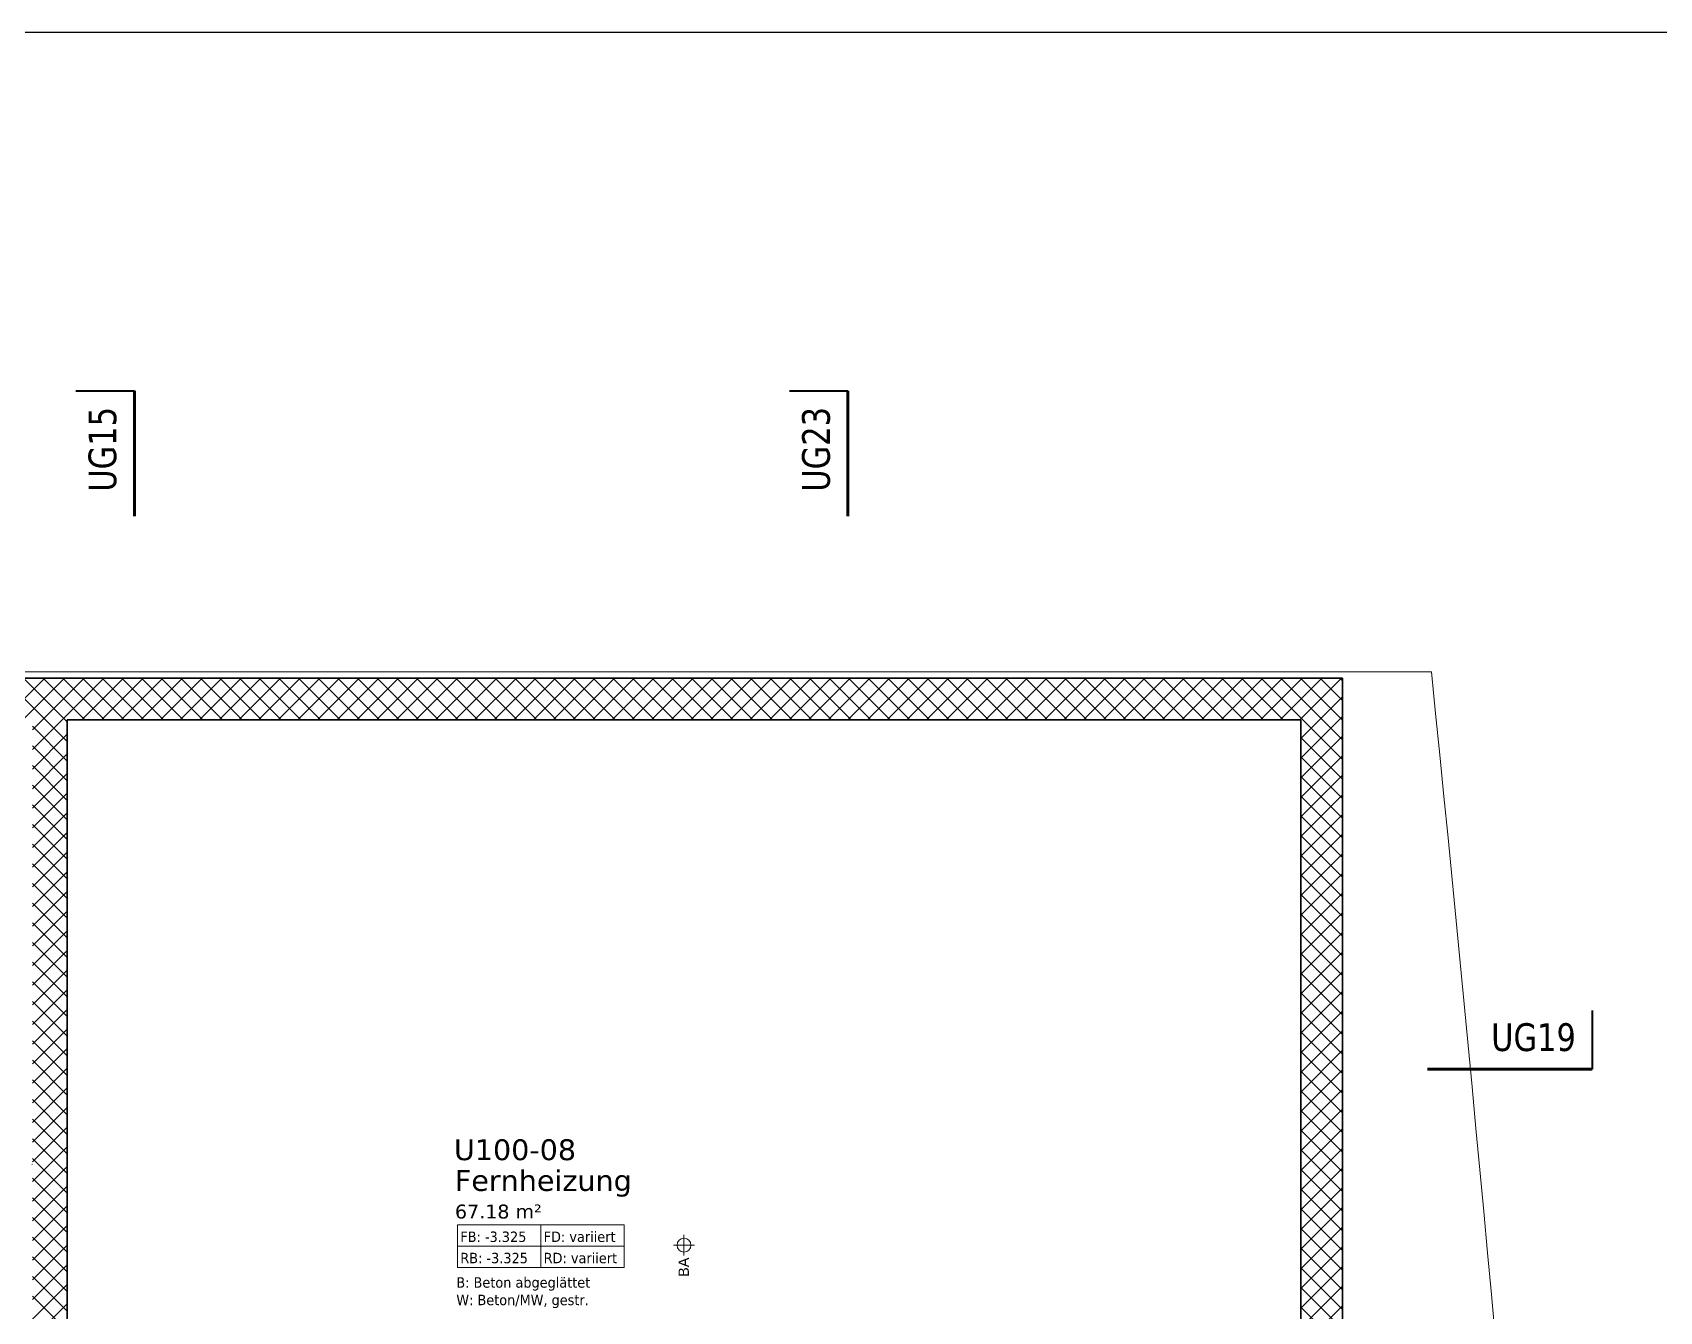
# Model space of a CAD drawing. Extents: x -982 to 937, y -179 to 616.
# Drawn here: x 57.7 to 292, y 431.4 to 615.5 of the extents above; entities that cross this region are included whole.
import ezdxf
from ezdxf.lldxf.tags import DXFTag

# ---------------------------------------------------------------- set-up
doc = ezdxf.new("R2010")
doc.units = 0
doc.layers.get('0').update_dxf_attribs({"lineweight": 13})
for name, color, linetype, lineweight in [('A-____-NOTE-TEXT', 7, 'Continuous', 9), ('A-AREA-____-IDEN', 7, 'Continuous', 5), ('A-WALL-____-MCUT', 7, 'Continuous', 35), ('A-WALL-____-PATT', 7, 'Continuous', 35)]:
    doc.layers.add(name, color=color, linetype=linetype, lineweight=lineweight)
doc.layers.add('A-DETL-____-OTLN', color=5, linetype='Continuous', lineweight=9, true_color=0x0000ff)
doc.layers.add('G-____-____-SYMB', color=7, linetype='Strichpunkt - Weit', lineweight=5, true_color=0x008080)
doc.styles.get("Standard").update_dxf_attribs({"font": 'arial.ttf'})
tags = doc.linetypes.add('_Schnittlinie_', pattern=[0.3, 0.15, -0.05, 0.05, -0.05]).pattern_tags.tags
tags[10:11] = [DXFTag(74, 4), DXFTag(75, 0), DXFTag(340, '0'), DXFTag(46, 1.0), DXFTag(50, 0.0), DXFTag(44, 0.0), DXFTag(45, 0.0)]
tags[8:9] = [DXFTag(74, 4), DXFTag(75, 0), DXFTag(340, '0'), DXFTag(46, 1.0), DXFTag(50, 0.0), DXFTag(44, 0.0), DXFTag(45, 0.0)]
tags[6:7] = [DXFTag(74, 4), DXFTag(75, 0), DXFTag(340, '0'), DXFTag(46, 1.0), DXFTag(50, 0.0), DXFTag(44, 0.0), DXFTag(45, 0.0)]
tags[4:5] = [DXFTag(74, 4), DXFTag(75, 0), DXFTag(340, '0'), DXFTag(46, 1.0), DXFTag(50, 0.0), DXFTag(44, 0.0), DXFTag(45, 0.0)]
tags = doc.linetypes.add('_Strichliert - Fein_', pattern=[0.15, 0.1, -0.05]).pattern_tags.tags
tags[6:7] = [DXFTag(74, 4), DXFTag(75, 0), DXFTag(340, '0'), DXFTag(46, 1.0), DXFTag(50, 0.0), DXFTag(44, 0.0), DXFTag(45, 0.0)]
tags[4:5] = [DXFTag(74, 4), DXFTag(75, 0), DXFTag(340, '0'), DXFTag(46, 1.0), DXFTag(50, 0.0), DXFTag(44, 0.0), DXFTag(45, 0.0)]
tags = doc.linetypes.add('Strichpunkt - Weit', pattern=[0.5, 0.2, -0.15, 0, -0.15]).pattern_tags.tags
tags[10:11] = [DXFTag(74, 4), DXFTag(75, 0), DXFTag(340, '0'), DXFTag(46, 1.0), DXFTag(50, 0.0), DXFTag(44, 0.0), DXFTag(45, 0.0)]
tags[8:9] = [DXFTag(74, 4), DXFTag(75, 0), DXFTag(340, '0'), DXFTag(46, 1.0), DXFTag(50, 0.0), DXFTag(44, 0.0), DXFTag(45, 0.0)]
tags[6:7] = [DXFTag(74, 4), DXFTag(75, 0), DXFTag(340, '0'), DXFTag(46, 1.0), DXFTag(50, 0.0), DXFTag(44, 0.0), DXFTag(45, 0.0)]
tags[4:5] = [DXFTag(74, 4), DXFTag(75, 0), DXFTag(340, '0'), DXFTag(46, 1.0), DXFTag(50, 0.0), DXFTag(44, 0.0), DXFTag(45, 0.0)]

# ---------------------------------------------------------------- blocks, each defined once
blk = doc.blocks.new('Referenz-A0UJ2GQRXE', base_point=(-954.02, -167.52))
at = {"layer": 'A-____-NOTE-TEXT', "color": 0, "linetype": 'Continuous', "lineweight": 5, "ltscale": 0.13}
for p, q in [((150.04, 440.94), (153.04, 440.94)), ((151.54, 442.44), (151.54, 439.44))]:
    blk.add_line(p, q, dxfattribs=at)
blk.add_circle((151.54, 440.94), 1, dxfattribs=at)
at = {"layer": 'A-AREA-____-IDEN', "color": 0, "linetype": 'Continuous', "ltscale": 0.13}
for p, q in [((118.94, 443.87), (142.94, 443.87)), ((118.94, 437.75), (118.94, 443.87)), ((130.94, 443.87), (130.94, 437.75)), ((142.94, 443.87), (142.94, 437.75)), ((118.94, 440.81), (142.94, 440.81)), ((142.94, 437.75), (118.94, 437.75))]:
    blk.add_line(p, q, dxfattribs=at)
at = {"layer": 'A-DETL-____-OTLN', "color": 0, "linetype": '_Strichliert - Fein_', "ltscale": 0.13}
blk.add_line((259.16, 523.47), (-948.54, 523.47), dxfattribs=at)
blk.add_ellipse((-9421.02, -453.88), major_axis=(9711.22, 594.45), ratio=1, start_param=0, end_param=0.039487, dxfattribs=at)
at = {"layer": 'A-WALL-____-MCUT', "color": 0, "linetype": 'Continuous', "ltscale": 0.35}
for p, q in [((246.34, 522.59), (-948.54, 522.59)), ((246.34, -152.51), (246.34, 522.59)), ((62.74, 365.29), (62.74, 516.59)), ((62.74, 516.59), (240.34, 516.59)), ((240.34, 516.59), (240.34, 365.29))]:
    blk.add_line(p, q, dxfattribs=at)
at = {"layer": 'A-WALL-____-PATT', "color": 0, "linetype": 'Continuous', "lineweight": 9, "ltscale": 0.13}
for p, q in [((53.52, 516.59), (59.52, 522.59)), ((59.62, 516.59), (53.62, 522.59)), ((56.35, 516.59), (62.35, 522.59)), ((62.45, 516.59), (56.45, 522.59)), ((59.18, 516.59), (65.18, 522.59)), ((65.28, 516.59), (59.28, 522.59)), ((62, 516.59), (68, 522.59)), ((68.11, 516.59), (62.11, 522.59)), ((64.83, 516.59), (70.83, 522.59)), ((70.94, 516.59), (64.94, 522.59)), ((67.66, 516.59), (73.66, 522.59)), ((73.76, 516.59), (67.76, 522.59)), ((70.49, 516.59), (76.49, 522.59)), ((76.59, 516.59), (70.59, 522.59)), ((73.32, 516.59), (79.32, 522.59)), ((79.42, 516.59), (73.42, 522.59)), ((76.15, 516.59), (82.15, 522.59)), ((82.25, 516.59), (76.25, 522.59)), ((78.98, 516.59), (84.98, 522.59)), ((85.08, 516.59), (79.08, 522.59)), ((81.8, 516.59), (87.8, 522.59)), ((87.91, 516.59), (81.91, 522.59)), ((84.63, 516.59), (90.63, 522.59)), ((90.73, 516.59), (84.73, 522.59)), ((87.46, 516.59), (93.46, 522.59)), ((93.56, 516.59), (87.56, 522.59)), ((90.29, 516.59), (96.29, 522.59)), ((96.39, 516.59), (90.39, 522.59)), ((93.12, 516.59), (99.12, 522.59)), ((99.22, 516.59), (93.22, 522.59)), ((95.95, 516.59), (101.95, 522.59)), ((102.05, 516.59), (96.05, 522.59)), ((98.77, 516.59), (104.77, 522.59)), ((104.88, 516.59), (98.88, 522.59)), ((101.6, 516.59), (107.6, 522.59)), ((107.7, 516.59), (101.7, 522.59)), ((104.43, 516.59), (110.43, 522.59)), ((110.53, 516.59), (104.53, 522.59)), ((107.26, 516.59), (113.26, 522.59)), ((113.36, 516.59), (107.36, 522.59)), ((110.09, 516.59), (116.09, 522.59)), ((116.19, 516.59), (110.19, 522.59)), ((112.92, 516.59), (118.92, 522.59)), ((119.02, 516.59), (113.02, 522.59)), ((115.74, 516.59), (121.74, 522.59)), ((121.85, 516.59), (115.85, 522.59)), ((118.57, 516.59), (124.57, 522.59)), ((124.68, 516.59), (118.68, 522.59)), ((121.4, 516.59), (127.4, 522.59)), ((127.5, 516.59), (121.5, 522.59)), ((124.23, 516.59), (130.23, 522.59)), ((130.33, 516.59), (124.33, 522.59)), ((127.06, 516.59), (133.06, 522.59)), ((133.16, 516.59), (127.16, 522.59)), ((129.89, 516.59), (135.89, 522.59)), ((135.99, 516.59), (129.99, 522.59)), ((132.72, 516.59), (138.72, 522.59)), ((138.82, 516.59), (132.82, 522.59)), ((135.54, 516.59), (141.54, 522.59)), ((141.65, 516.59), (135.65, 522.59)), ((138.37, 516.59), (144.37, 522.59)), ((144.47, 516.59), (138.47, 522.59)), ((141.2, 516.59), (147.2, 522.59)), ((147.3, 516.59), (141.3, 522.59)), ((144.03, 516.59), (150.03, 522.59)), ((150.13, 516.59), (144.13, 522.59)), ((146.86, 516.59), (152.86, 522.59)), ((152.96, 516.59), (146.96, 522.59)), ((149.69, 516.59), (155.69, 522.59)), ((155.79, 516.59), (149.79, 522.59)), ((152.51, 516.59), (158.51, 522.59)), ((158.62, 516.59), (152.62, 522.59)), ((155.34, 516.59), (161.34, 522.59)), ((161.45, 516.59), (155.45, 522.59)), ((158.17, 516.59), (164.17, 522.59)), ((164.27, 516.59), (158.27, 522.59)), ((161, 516.59), (167, 522.59)), ((167.1, 516.59), (161.1, 522.59)), ((163.83, 516.59), (169.83, 522.59)), ((169.93, 516.59), (163.93, 522.59)), ((166.66, 516.59), (172.66, 522.59)), ((172.76, 516.59), (166.76, 522.59)), ((169.48, 516.59), (175.48, 522.59)), ((175.59, 516.59), (169.59, 522.59)), ((172.31, 516.59), (178.31, 522.59)), ((178.42, 516.59), (172.42, 522.59)), ((175.14, 516.59), (181.14, 522.59)), ((181.24, 516.59), (175.24, 522.59)), ((177.97, 516.59), (183.97, 522.59)), ((184.07, 516.59), (178.07, 522.59)), ((180.8, 516.59), (186.8, 522.59)), ((186.9, 516.59), (180.9, 522.59)), ((183.63, 516.59), (189.63, 522.59)), ((189.73, 516.59), (183.73, 522.59)), ((186.46, 516.59), (192.46, 522.59)), ((192.56, 516.59), (186.56, 522.59)), ((189.28, 516.59), (195.28, 522.59)), ((195.39, 516.59), (189.39, 522.59)), ((192.11, 516.59), (198.11, 522.59)), ((198.21, 516.59), (192.21, 522.59)), ((194.94, 516.59), (200.94, 522.59)), ((201.04, 516.59), (195.04, 522.59)), ((197.77, 516.59), (203.77, 522.59)), ((203.87, 516.59), (197.87, 522.59)), ((200.6, 516.59), (206.6, 522.59)), ((206.7, 516.59), (200.7, 522.59)), ((203.43, 516.59), (209.43, 522.59)), ((209.53, 516.59), (203.53, 522.59)), ((206.25, 516.59), (212.25, 522.59)), ((212.36, 516.59), (206.36, 522.59)), ((209.08, 516.59), (215.08, 522.59)), ((215.19, 516.59), (209.19, 522.59)), ((211.91, 516.59), (217.91, 522.59)), ((218.01, 516.59), (212.01, 522.59)), ((214.74, 516.59), (220.74, 522.59)), ((220.84, 516.59), (214.84, 522.59)), ((217.57, 516.59), (223.57, 522.59)), ((223.67, 516.59), (217.67, 522.59)), ((220.4, 516.59), (226.4, 522.59)), ((226.5, 516.59), (220.5, 522.59)), ((223.22, 516.59), (229.22, 522.59)), ((229.33, 516.59), (223.33, 522.59)), ((226.05, 516.59), (232.05, 522.59)), ((232.16, 516.59), (226.16, 522.59)), ((228.88, 516.59), (234.88, 522.59)), ((234.98, 516.59), (228.98, 522.59)), ((231.71, 516.59), (237.71, 522.59)), ((237.81, 516.59), (231.81, 522.59)), ((234.54, 516.59), (240.54, 522.59)), ((240.64, 516.59), (234.64, 522.59)), ((237.37, 516.59), (243.37, 522.59)), ((243.47, 516.59), (237.47, 522.59)), ((240.2, 516.59), (246.2, 522.59)), ((246.3, 516.59), (240.3, 522.59)), ((246.34, 519.38), (243.13, 522.59)), ((246.34, 522.21), (245.95, 522.59)), ((243.02, 516.59), (246.34, 519.91)), ((57.74, 515.16), (59.18, 516.59)), ((57.74, 512.33), (62, 516.59)), ((62.74, 510.65), (57.74, 515.65)), ((62.74, 513.47), (59.62, 516.59)), ((62.74, 516.3), (62.45, 516.59)), ((240.34, 513.91), (243.02, 516.59)), ((240.34, 511.08), (245.85, 516.59)), ((246.34, 510.89), (240.64, 516.59)), ((246.34, 513.72), (243.47, 516.59)), ((245.85, 516.59), (246.34, 517.08)), ((246.34, 516.55), (246.3, 516.59)), ((57.74, 509.5), (62.74, 514.5)), ((240.34, 508.25), (246.34, 514.25)), ((246.34, 508.06), (240.34, 514.06)), ((62.74, 507.82), (57.74, 512.82)), ((57.74, 506.67), (62.74, 511.67)), ((240.34, 505.42), (246.34, 511.42)), ((246.34, 505.24), (240.34, 511.24)), ((62.74, 504.99), (57.74, 509.99)), ((57.74, 503.84), (62.74, 508.84)), ((240.34, 502.6), (246.34, 508.6)), ((246.34, 502.41), (240.34, 508.41)), ((62.74, 502.16), (57.74, 507.16)), ((57.74, 501.02), (62.74, 506.02)), ((62.74, 499.33), (57.74, 504.33)), ((240.34, 499.77), (246.34, 505.77)), ((246.34, 499.58), (240.34, 505.58)), ((57.74, 498.19), (62.74, 503.19)), ((62.74, 496.5), (57.74, 501.5)), ((240.34, 496.94), (246.34, 502.94)), ((246.34, 496.75), (240.34, 502.75)), ((57.74, 495.36), (62.74, 500.36)), ((240.34, 494.11), (246.34, 500.11)), ((246.34, 493.92), (240.34, 499.92)), ((62.74, 493.67), (57.74, 498.67)), ((57.74, 492.53), (62.74, 497.53)), ((240.34, 491.28), (246.34, 497.28)), ((246.34, 491.09), (240.34, 497.09)), ((62.74, 490.85), (57.74, 495.85)), ((57.74, 489.7), (62.74, 494.7)), ((240.34, 488.45), (246.34, 494.45)), ((62.74, 488.02), (57.74, 493.02)), ((246.34, 488.27), (240.34, 494.27)), ((57.74, 486.87), (62.74, 491.87)), ((62.74, 485.19), (57.74, 490.19)), ((240.34, 485.63), (246.34, 491.63)), ((246.34, 485.44), (240.34, 491.44)), ((57.74, 484.05), (62.74, 489.05)), ((62.74, 482.36), (57.74, 487.36)), ((240.34, 482.8), (246.34, 488.8)), ((246.34, 482.61), (240.34, 488.61)), ((57.74, 481.22), (62.74, 486.22)), ((240.34, 479.97), (246.34, 485.97)), ((246.34, 479.78), (240.34, 485.78)), ((62.74, 479.53), (57.74, 484.53)), ((57.74, 478.39), (62.74, 483.39)), ((240.34, 477.14), (246.34, 483.14)), ((246.34, 476.95), (240.34, 482.95)), ((62.74, 476.7), (57.74, 481.7)), ((57.74, 475.56), (62.74, 480.56)), ((240.34, 474.31), (246.34, 480.31)), ((62.74, 473.88), (57.74, 478.88)), ((246.34, 474.12), (240.34, 480.12)), ((57.74, 472.73), (62.74, 477.73)), ((62.74, 471.05), (57.74, 476.05)), ((240.34, 471.48), (246.34, 477.48)), ((246.34, 471.29), (240.34, 477.29)), ((57.74, 469.9), (62.74, 474.9)), ((62.74, 468.22), (57.74, 473.22)), ((240.34, 468.66), (246.34, 474.66)), ((246.34, 468.47), (240.34, 474.47)), ((57.74, 467.07), (62.74, 472.07)), ((240.34, 465.83), (246.34, 471.83)), ((246.34, 465.64), (240.34, 471.64)), ((62.74, 465.39), (57.74, 470.39)), ((57.74, 464.25), (62.74, 469.25)), ((240.34, 463), (246.34, 469)), ((246.34, 462.81), (240.34, 468.81)), ((62.74, 462.56), (57.74, 467.56)), ((57.74, 461.42), (62.74, 466.42)), ((240.34, 460.17), (246.34, 466.17)), ((62.74, 459.73), (57.74, 464.73)), ((246.34, 459.98), (240.34, 465.98)), ((57.74, 458.59), (62.74, 463.59)), ((62.74, 456.9), (57.74, 461.9)), ((240.34, 457.34), (246.34, 463.34)), ((246.34, 457.15), (240.34, 463.15)), ((57.74, 455.76), (62.74, 460.76)), ((240.34, 454.51), (246.34, 460.51)), ((246.34, 454.32), (240.34, 460.32)), ((62.74, 454.08), (57.74, 459.08)), ((57.74, 452.93), (62.74, 457.93)), ((240.34, 451.68), (246.34, 457.68)), ((246.34, 451.5), (240.34, 457.5)), ((62.74, 451.25), (57.74, 456.25)), ((57.74, 450.1), (62.74, 455.1)), ((240.34, 448.86), (246.34, 454.86)), ((246.34, 448.67), (240.34, 454.67)), ((57.74, 452.6), (57.66, 452.54)), ((62.74, 448.42), (57.74, 453.42)), ((57.74, 447.28), (62.74, 452.28)), ((62.74, 445.59), (57.74, 450.59)), ((240.34, 446.03), (246.34, 452.03)), ((246.34, 445.84), (240.34, 451.84)), ((57.74, 444.45), (62.74, 449.45)), ((62.74, 442.76), (57.74, 447.76)), ((240.34, 443.2), (246.34, 449.2)), ((246.34, 443.01), (240.34, 449.01)), ((57.74, 441.62), (62.74, 446.62)), ((240.34, 440.37), (246.34, 446.37)), ((246.34, 440.18), (240.34, 446.18)), ((62.74, 439.93), (57.74, 444.93)), ((57.74, 438.79), (62.74, 443.79)), ((240.34, 437.54), (246.34, 443.54)), ((246.34, 437.35), (240.34, 443.35)), ((62.74, 437.11), (57.74, 442.11)), ((57.74, 435.96), (62.74, 440.96)), ((240.34, 434.71), (246.34, 440.71)), ((246.34, 434.53), (240.34, 440.53)), ((62.74, 434.28), (57.74, 439.28)), ((57.74, 433.13), (62.74, 438.13)), ((62.74, 431.45), (57.74, 436.45)), ((240.34, 431.89), (246.34, 437.89)), ((246.34, 431.7), (240.34, 437.7)), ((57.74, 430.3), (62.74, 435.3)), ((62.74, 428.62), (57.74, 433.62)), ((240.34, 429.06), (246.34, 435.06)), ((246.34, 428.87), (240.34, 434.87)), ((57.74, 427.48), (62.74, 432.48)), ((240.34, 426.23), (246.34, 432.23)), ((246.34, 426.04), (240.34, 432.04))]:
    blk.add_line(p, q, dxfattribs=at)
at = {"layer": 'G-____-____-SYMB', "color": 0, "linetype": 'Continuous', "lineweight": 40, "ltscale": 0.4}
for p, q in [((63.98, 563.94), (72.41, 563.94)), ((166.72, 563.94), (175.15, 563.94)), ((282.28, 474.72), (282.28, 466.29))]:
    blk.add_line(p, q, dxfattribs=at)
at = {"layer": 'G-____-____-SYMB', "color": 0, "linetype": '_Schnittlinie_', "lineweight": 70, "ltscale": 0.7}
for p, q in [((72.41, 545.91), (72.41, 563.94)), ((175.15, 545.91), (175.15, 563.94)), ((258.6, 466.29), (282.28, 466.29))]:
    blk.add_line(p, q, dxfattribs=at)
at = {"layer": 'A-____-NOTE-TEXT', "color": 0, "linetype": 'Continuous', "lineweight": 5, "ltscale": 0.13, "insert": (150.75, 436.37), "char_height": 1.5, "attachment_point": 1, "rotation": 90}
blk.add_mtext('{\\fArial;BA}', dxfattribs=at)
at = {"layer": 'A-AREA-____-IDEN', "color": 0, "linetype": 'Continuous', "ltscale": 0.13, "attachment_point": 1}
for s, insert, char_height in [('{\\fVerdana;U100-08}', (118.41, 456.19), 3), ('{\\fVerdana;Fernheizung}', (118.55, 451.76), 3), ('{\\fVerdana;67.18 m²}', (118.56, 446.79), 2), ('{\\W0.9;\\fVerdana;FB: -3.325}', (119.33, 442.91), 1.5), ('{\\W0.9;\\fVerdana;FD: variiert}', (131.33, 442.91), 1.5), ('{\\W0.9;\\fVerdana;RB: -3.325}', (119.33, 439.85), 1.5), ('{\\W0.9;\\fVerdana;RD: variiert}', (131.33, 439.85), 1.5), ('{\\W0.9;\\fVerdana;B: Beton abgeglättet}', (118.76, 436.33), 1.5), ('{\\W0.9;\\fVerdana;W: Beton/MW, gestr.}', (118.76, 433.81), 1.5)]:
    blk.add_mtext(s, dxfattribs=dict(at, insert=insert, char_height=char_height))
at = {"layer": 'G-____-____-SYMB', "color": 0, "linetype": 'Continuous', "ltscale": 0.13, "char_height": 4, "attachment_point": 1, "rotation": 90}
for s, insert in [('{\\W0.8;\\fVerdana;UG15}', (65.8, 549.42)), ('{\\W0.8;\\fVerdana;UG23}', (168.54, 549.42))]:
    blk.add_mtext(s, dxfattribs=dict(at, insert=insert))
at = {"layer": 'G-____-____-SYMB', "color": 0, "linetype": 'Continuous', "ltscale": 0.13, "insert": (267.76, 472.9), "char_height": 4, "attachment_point": 1}
blk.add_mtext('{\\W0.8;\\fVerdana;UG19}', dxfattribs=at)

msp = doc.modelspace()

# ---------------------------------------------------------------- linework, layer by layer
at = {"color": 0, "linetype": 'ByBlock', "lineweight": -2, "ltscale": 0.13}
msp.add_line((607.58, 615.53), (-982.42, 615.53), dxfattribs=at)

# ---------------------------------------------------------------- block references
at = {"color": 9, "lineweight": 25, "ltscale": 0.25, "true_color": 0xc0c0c0}
msp.add_blockref('Referenz-A0UJ2GQRXE', (-954.02, -167.52), dxfattribs=at)

doc.saveas('drawing.dxf')
